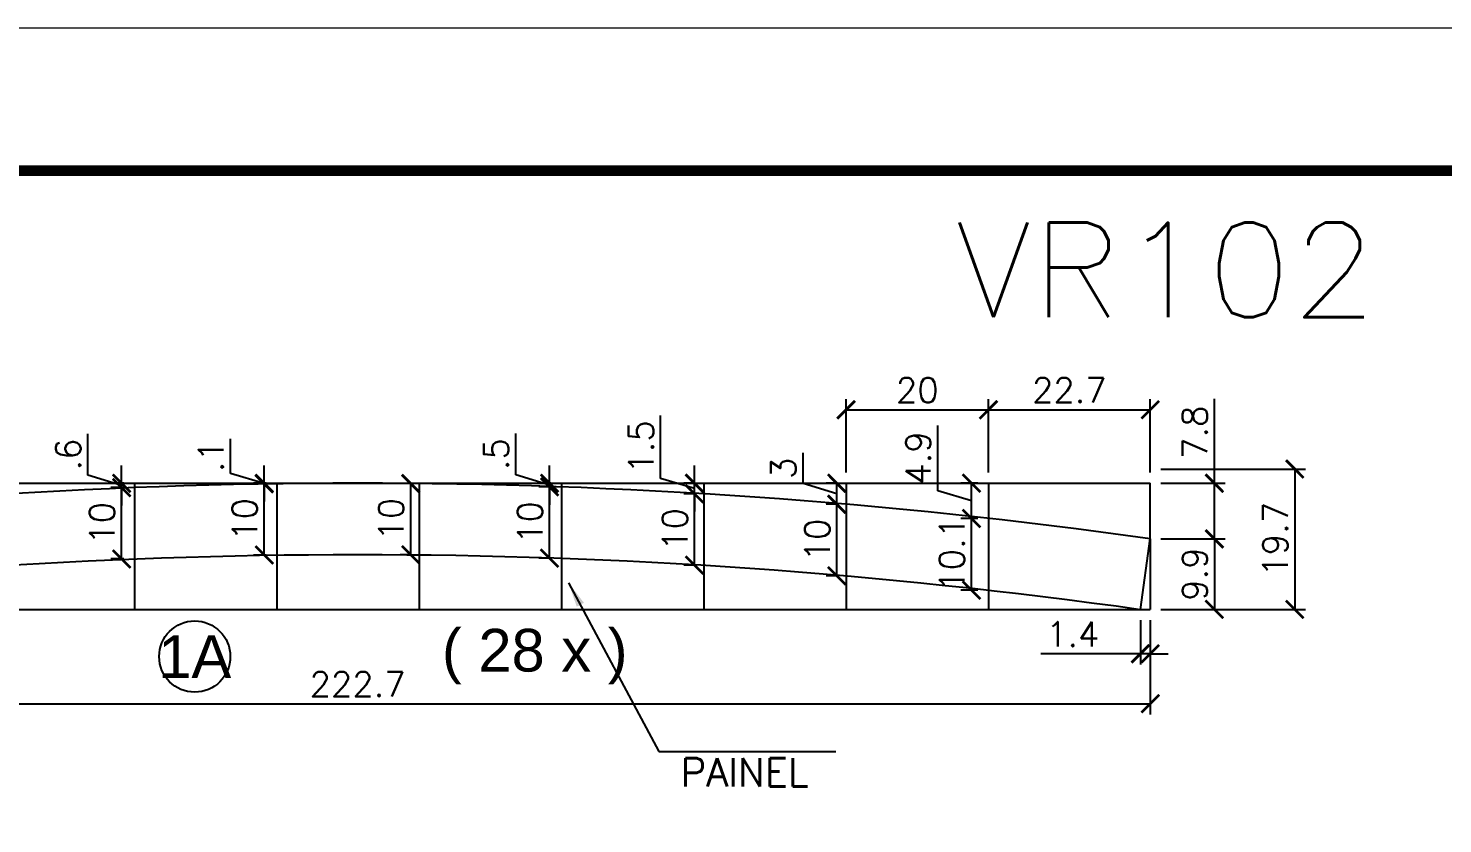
# Model space of a CAD drawing. Extents: x 2582 to 11841, y -26396 to 2611.
# Drawn here: x 4468.2 to 4865.6, y -1449.3 to -1225.9 of the extents above; entities that cross this region are included whole.
import ezdxf
from ezdxf.enums import TextEntityAlignment as Align

# ---------------------------------------------------------------- set-up
doc = ezdxf.new("R2010")
doc.units = 0
doc.linetypes.add('DASHED', pattern=[0.75, 0.5, -0.25])
for name, color, linetype in [('COTA', 241, 'Continuous'), ('Painéis', 200, 'Continuous'), ('Romaneio', 10, 'Continuous')]:
    doc.layers.add(name, color=color, linetype=linetype)
for name, color, linetype, lineweight in [('Folhas', 255, 'Continuous', 9), ('SARRAFO DE PRESSAO', 251, 'DASHED', 9), ('Texto Seção', 7, 'Continuous', 15)]:
    doc.layers.add(name, color=color, linetype=linetype, lineweight=lineweight)
doc.styles.add('ARIAL', font='arial.ttf')
doc.styles.add('COTA TECNICA', font='techl___.ttf', dxfattribs={"height": 10})
doc.styles.add('REGUA-120', font='ROMANS.shx', dxfattribs={"height": 15})
doc.styles.add('Romans', font='romans.shx')
doc.dimstyles.new('Cota Seção (2x)', dxfattribs={"dimtxt": 7, "dimasz": 5, "dimexe": 3, "dimexo": 3, "dimgap": 2, "dimtad": 3, "dimdec": 1, "dimlfac": 0.5, "dimzin": 12, "dimdsep": 46, "dimtxsty": 'Romans', "dimblk": 'ARCHTICK', "dimcen": 0, "dimclrd": 4, "dimclre": 4, "dimclrt": 1, "dimadec": 1, "dimazin": 3, "dimtfac": 1, "dimtdec": 1, "dimtmove": 0, "dimatfit": 3, "dimldrblk": 'OBLIQUE', "dimfxl": 1, "dimtolj": 1, "dimtzin": 12, "dimarcsym": 0})
doc.dimstyles.new('PAINEL', dxfattribs={"dimtxt": 10, "dimasz": 3, "dimexe": 3, "dimexo": 3, "dimgap": 3, "dimtad": 1, "dimdec": 1, "dimzin": 12, "dimdsep": 46, "dimtxsty": 'COTA TECNICA', "dimblk1": 'OBLIQUE', "dimblk2": 'OBLIQUE', "dimsah": 1, "dimcen": 0.9, "dimclrd": 4, "dimclre": 4, "dimclrt": 240, "dimadec": 1, "dimazin": 3, "dimtfac": 1, "dimtdec": 1, "dimtmove": 0, "dimatfit": 3, "dimfxl": 1, "dimtolj": 1, "dimtzin": 12, "dimarcsym": 0})

# ---------------------------------------------------------------- blocks, each defined once
blk = doc.blocks.new('9999999999')
at = {"layer": 'Folhas'}
blk.add_lwpolyline([(98138.98, 34190.21), (99623.98, 34190.21), (99623.98, 35240.21), (98138.98, 35240.21)], close=True, dxfattribs=at)
at = {"layer": 'Folhas', "color": 30, "const_width": 3}
blk.add_lwpolyline([(98213.98, 34230.21), (99583.98, 34230.21), (99583.98, 35200.21), (98213.98, 35200.21)], close=True, dxfattribs=at)
blk = doc.blocks.new('_ArchTick')
at = {"color": 0, "linetype": 'ByBlock', "const_width": 0.15}
blk.add_lwpolyline([(-0.5, -0.5), (0.5, 0.5)], dxfattribs=at)
blk = doc.blocks.new('*D390')
at = {"layer": 'COTA', "color": 4, "linetype": 'ByBlock', "lineweight": -2, "transparency": 16777216}
for p, q in [((4801.47, -1353.69), (4801.47, -1330.02)), ((4786.46, -1353.69), (4804.47, -1353.69)), ((4801.47, -1369.31), (4801.47, -1353.69))]:
    blk.add_line(p, q, dxfattribs=at)
at = {"layer": 'COTA', "color": 4, "lineweight": -2, "transparency": 16777216}
blk.add_line((4786.46, -1369.31), (4804.47, -1369.31), dxfattribs=at)
at = {"layer": 'Defpoints', "color": 0, "linetype": 'ByBlock', "transparency": 16777216}
for p in [(4783.46, -1353.69), (4801.47, -1353.69), (4783.46, -1369.31)]:
    blk.add_point(p, dxfattribs=at)
at = {"layer": 'COTA', "color": 4, "linetype": 'ByBlock', "lineweight": -2, "transparency": 16777216, "xscale": 5, "yscale": 5, "zscale": 5}
for p, rotation in [((4801.47, -1353.69), 90), ((4801.47, -1369.31), 270)]:
    blk.add_blockref('_ArchTick', p, dxfattribs=dict(at, rotation=rotation))
at = {"layer": 'COTA', "color": 1, "linetype": 'ByBlock', "transparency": 16777216, "insert": (4795.97, -1339.36), "char_height": 7, "attachment_point": 5, "rotation": 90, "style": 'Romans'}
blk.add_mtext('\\A1;7.8', dxfattribs=at)
blk = doc.blocks.new('_Oblique')
at = {"color": 0, "linetype": 'ByBlock', "lineweight": -2}
blk.add_line((-0.5, -0.5), (0.5, 0.5), dxfattribs=at)
blk = doc.blocks.new('*D391')
at = {"layer": 'COTA', "color": 4, "lineweight": -2, "transparency": 16777216}
blk.add_line((4786.46, -1369.31), (4804.47, -1369.31), dxfattribs=at)
at = {"layer": 'COTA', "color": 4, "linetype": 'ByBlock', "lineweight": -2, "transparency": 16777216}
for p, q in [((4801.47, -1369.31), (4801.47, -1389.11)), ((4786.46, -1389.11), (4804.47, -1389.11))]:
    blk.add_line(p, q, dxfattribs=at)
at = {"layer": 'Defpoints', "color": 0, "linetype": 'ByBlock', "transparency": 16777216}
for p in [(4783.46, -1369.31), (4783.46, -1389.11), (4801.47, -1389.11)]:
    blk.add_point(p, dxfattribs=at)
at = {"layer": 'COTA', "color": 4, "linetype": 'ByBlock', "lineweight": -2, "transparency": 16777216, "xscale": 5, "yscale": 5, "zscale": 5}
for p, rotation in [((4801.47, -1369.31), 90), ((4801.47, -1389.11), 270)]:
    blk.add_blockref('_ArchTick', p, dxfattribs=dict(at, rotation=rotation))
at = {"layer": 'COTA', "color": 1, "linetype": 'ByBlock', "transparency": 16777216, "insert": (4795.97, -1379.21), "char_height": 7, "attachment_point": 5, "rotation": 90, "style": 'Romans'}
blk.add_mtext('\\A1;9.9', dxfattribs=at)
blk = doc.blocks.new('*D70')
at = {"layer": 'COTA', "color": 4, "lineweight": -2, "transparency": 16777216}
blk.add_line((4786.46, -1349.69), (4827.07, -1349.69), dxfattribs=at)
at = {"layer": 'COTA', "color": 4, "linetype": 'ByBlock', "lineweight": -2, "transparency": 16777216}
for p, q in [((4824.07, -1349.69), (4824.07, -1389.11)), ((4786.46, -1389.11), (4827.07, -1389.11))]:
    blk.add_line(p, q, dxfattribs=at)
at = {"layer": 'Defpoints', "color": 0, "linetype": 'ByBlock', "transparency": 16777216}
for p in [(4783.46, -1349.69), (4783.46, -1389.11), (4824.07, -1389.11)]:
    blk.add_point(p, dxfattribs=at)
at = {"layer": 'COTA', "color": 4, "linetype": 'ByBlock', "lineweight": -2, "transparency": 16777216, "xscale": 5, "yscale": 5, "zscale": 5}
for p, rotation in [((4824.07, -1349.69), 90), ((4824.07, -1389.11), 270)]:
    blk.add_blockref('_ArchTick', p, dxfattribs=dict(at, rotation=rotation))
at = {"layer": 'COTA', "color": 1, "linetype": 'ByBlock', "transparency": 16777216, "insert": (4818.57, -1369.4), "char_height": 7, "attachment_point": 5, "rotation": 90, "style": 'Romans'}
blk.add_mtext('\\A1;19.7', dxfattribs=at)
blk = doc.blocks.new('*D924')
at = {"layer": 'COTA', "color": 4, "linetype": 'ByBlock', "lineweight": -2, "transparency": 16777216}
for p, q in [((4494.98, -1354.92), (4491.4, -1354.92)), ((4494.4, -1374.94), (4494.4, -1354.92))]:
    blk.add_line(p, q, dxfattribs=at)
at = {"layer": 'COTA', "color": 4, "lineweight": -2, "transparency": 16777216}
blk.add_line((4494.98, -1374.94), (4491.4, -1374.94), dxfattribs=at)
at = {"layer": 'Defpoints', "color": 0, "linetype": 'ByBlock', "transparency": 16777216}
for p in [(4494.4, -1354.92), (4497.98, -1354.92), (4497.98, -1374.94)]:
    blk.add_point(p, dxfattribs=at)
at = {"layer": 'COTA', "color": 4, "linetype": 'ByBlock', "lineweight": -2, "transparency": 16777216, "xscale": 5, "yscale": 5, "zscale": 5}
for p, rotation in [((4494.4, -1354.92), 90), ((4494.4, -1374.94), 270)]:
    blk.add_blockref('_ArchTick', p, dxfattribs=dict(at, rotation=rotation))
at = {"layer": 'COTA', "color": 1, "linetype": 'ByBlock', "transparency": 16777216, "insert": (4488.9, -1364.93), "char_height": 7, "attachment_point": 5, "rotation": 90, "style": 'Romans'}
blk.add_mtext('\\A1;10', dxfattribs=at)
blk = doc.blocks.new('*D925')
at = {"layer": 'COTA', "color": 4, "linetype": 'ByBlock', "lineweight": -2, "transparency": 16777216}
for p, q in [((4484.9, -1351.46), (4484.9, -1339.79)), ((4494.4, -1353.69), (4494.4, -1348.69)), ((4494.4, -1354.31), (4484.9, -1351.46)), ((4494.98, -1353.69), (4491.4, -1353.69)), ((4494.4, -1354.92), (4494.4, -1353.69)), ((4494.4, -1354.92), (4494.4, -1353.69)), ((4494.4, -1354.92), (4494.4, -1359.92))]:
    blk.add_line(p, q, dxfattribs=at)
at = {"layer": 'COTA', "color": 4, "lineweight": -2, "transparency": 16777216}
blk.add_line((4494.98, -1354.92), (4491.4, -1354.92), dxfattribs=at)
at = {"layer": 'Defpoints', "color": 0, "linetype": 'ByBlock', "transparency": 16777216}
for p in [(4494.4, -1353.69), (4497.98, -1353.69), (4497.98, -1354.92)]:
    blk.add_point(p, dxfattribs=at)
at = {"layer": 'COTA', "color": 4, "linetype": 'ByBlock', "lineweight": -2, "transparency": 16777216, "xscale": 5, "yscale": 5, "zscale": 5}
for p, rotation in [((4494.4, -1353.69), 270), ((4494.4, -1354.92), 90)]:
    blk.add_blockref('_ArchTick', p, dxfattribs=dict(at, rotation=rotation))
at = {"layer": 'COTA', "color": 1, "linetype": 'ByBlock', "transparency": 16777216, "insert": (4479.4, -1345.62), "char_height": 7, "attachment_point": 5, "rotation": 90, "style": 'Romans'}
blk.add_mtext('\\A1;.6', dxfattribs=at)
blk = doc.blocks.new('*D926')
at = {"layer": 'COTA', "color": 4, "linetype": 'ByBlock', "lineweight": -2, "transparency": 16777216}
for p, q in [((4534.98, -1353.85), (4531.48, -1353.85)), ((4534.48, -1373.85), (4534.48, -1353.85))]:
    blk.add_line(p, q, dxfattribs=at)
at = {"layer": 'COTA', "color": 4, "lineweight": -2, "transparency": 16777216}
blk.add_line((4534.98, -1373.85), (4531.48, -1373.85), dxfattribs=at)
at = {"layer": 'Defpoints', "color": 0, "linetype": 'ByBlock', "transparency": 16777216}
for p in [(4534.48, -1353.85), (4537.98, -1353.85), (4537.98, -1373.85)]:
    blk.add_point(p, dxfattribs=at)
at = {"layer": 'COTA', "color": 4, "linetype": 'ByBlock', "lineweight": -2, "transparency": 16777216, "xscale": 5, "yscale": 5, "zscale": 5}
for p, rotation in [((4534.48, -1353.85), 90), ((4534.48, -1373.85), 270)]:
    blk.add_blockref('_ArchTick', p, dxfattribs=dict(at, rotation=rotation))
at = {"layer": 'COTA', "color": 1, "linetype": 'ByBlock', "transparency": 16777216, "insert": (4528.98, -1363.85), "char_height": 7, "attachment_point": 5, "rotation": 90, "style": 'Romans'}
blk.add_mtext('\\A1;10', dxfattribs=at)
blk = doc.blocks.new('*D927')
at = {"layer": 'COTA', "color": 4, "linetype": 'ByBlock', "lineweight": -2, "transparency": 16777216}
for p, q in [((4524.98, -1350.92), (4524.98, -1341.25)), ((4534.48, -1353.77), (4524.98, -1350.92)), ((4534.48, -1353.69), (4534.48, -1348.69)), ((4534.98, -1353.69), (4531.48, -1353.69)), ((4534.48, -1353.85), (4534.48, -1353.69)), ((4534.48, -1353.85), (4534.48, -1353.69)), ((4534.48, -1353.85), (4534.48, -1358.85))]:
    blk.add_line(p, q, dxfattribs=at)
at = {"layer": 'COTA', "color": 4, "lineweight": -2, "transparency": 16777216}
blk.add_line((4534.98, -1353.85), (4531.48, -1353.85), dxfattribs=at)
at = {"layer": 'Defpoints', "color": 0, "linetype": 'ByBlock', "transparency": 16777216}
for p in [(4534.48, -1353.69), (4537.98, -1353.69), (4537.98, -1353.85)]:
    blk.add_point(p, dxfattribs=at)
at = {"layer": 'COTA', "color": 4, "linetype": 'ByBlock', "lineweight": -2, "transparency": 16777216, "xscale": 5, "yscale": 5, "zscale": 5}
for p, rotation in [((4534.48, -1353.69), 270), ((4534.48, -1353.85), 90)]:
    blk.add_blockref('_ArchTick', p, dxfattribs=dict(at, rotation=rotation))
at = {"layer": 'COTA', "color": 1, "linetype": 'ByBlock', "transparency": 16777216, "insert": (4519.48, -1346.09), "char_height": 7, "attachment_point": 5, "rotation": 90, "style": 'Romans'}
blk.add_mtext('\\A1;.1', dxfattribs=at)
blk = doc.blocks.new('*D928')
at = {"layer": 'COTA', "color": 4, "linetype": 'ByBlock', "lineweight": -2, "transparency": 16777216}
for p, q in [((4574.98, -1353.78), (4572.63, -1353.78)), ((4575.63, -1373.78), (4575.63, -1353.78))]:
    blk.add_line(p, q, dxfattribs=at)
at = {"layer": 'COTA', "color": 4, "lineweight": -2, "transparency": 16777216}
blk.add_line((4574.98, -1373.78), (4572.63, -1373.78), dxfattribs=at)
at = {"layer": 'Defpoints', "color": 0, "linetype": 'ByBlock', "transparency": 16777216}
for p in [(4575.63, -1353.78), (4577.98, -1353.78), (4577.98, -1373.78)]:
    blk.add_point(p, dxfattribs=at)
at = {"layer": 'COTA', "color": 4, "linetype": 'ByBlock', "lineweight": -2, "transparency": 16777216, "xscale": 5, "yscale": 5, "zscale": 5}
for p, rotation in [((4575.63, -1353.78), 90), ((4575.63, -1373.78), 270)]:
    blk.add_blockref('_ArchTick', p, dxfattribs=dict(at, rotation=rotation))
at = {"layer": 'COTA', "color": 1, "linetype": 'ByBlock', "transparency": 16777216, "insert": (4570.13, -1363.78), "char_height": 7, "attachment_point": 5, "rotation": 90, "style": 'Romans'}
blk.add_mtext('\\A1;10', dxfattribs=at)
blk = doc.blocks.new('*D930')
at = {"layer": 'COTA', "color": 4, "linetype": 'ByBlock', "lineweight": -2, "transparency": 16777216}
for p, q in [((4614.98, -1354.72), (4611.65, -1354.72)), ((4614.65, -1374.73), (4614.65, -1354.72))]:
    blk.add_line(p, q, dxfattribs=at)
at = {"layer": 'COTA', "color": 4, "lineweight": -2, "transparency": 16777216}
blk.add_line((4614.98, -1374.73), (4611.65, -1374.73), dxfattribs=at)
at = {"layer": 'Defpoints', "color": 0, "linetype": 'ByBlock', "transparency": 16777216}
for p in [(4614.65, -1354.72), (4617.98, -1354.72), (4617.98, -1374.73)]:
    blk.add_point(p, dxfattribs=at)
at = {"layer": 'COTA', "color": 4, "linetype": 'ByBlock', "lineweight": -2, "transparency": 16777216, "xscale": 5, "yscale": 5, "zscale": 5}
for p, rotation in [((4614.65, -1354.72), 90), ((4614.65, -1374.73), 270)]:
    blk.add_blockref('_ArchTick', p, dxfattribs=dict(at, rotation=rotation))
at = {"layer": 'COTA', "color": 1, "linetype": 'ByBlock', "transparency": 16777216, "insert": (4609.15, -1364.72), "char_height": 7, "attachment_point": 5, "rotation": 90, "style": 'Romans'}
blk.add_mtext('\\A1;10', dxfattribs=at)
blk = doc.blocks.new('*D931')
at = {"layer": 'COTA', "color": 4, "linetype": 'ByBlock', "lineweight": -2, "transparency": 16777216}
for p, q in [((4605.15, -1351.35), (4605.15, -1339.69)), ((4614.65, -1354.2), (4605.15, -1351.35)), ((4614.65, -1353.69), (4614.65, -1348.69)), ((4614.98, -1353.69), (4611.65, -1353.69)), ((4614.65, -1354.72), (4614.65, -1353.69)), ((4614.65, -1354.72), (4614.65, -1353.69)), ((4614.65, -1354.72), (4614.65, -1359.72))]:
    blk.add_line(p, q, dxfattribs=at)
at = {"layer": 'COTA', "color": 4, "lineweight": -2, "transparency": 16777216}
blk.add_line((4614.98, -1354.72), (4611.65, -1354.72), dxfattribs=at)
at = {"layer": 'Defpoints', "color": 0, "linetype": 'ByBlock', "transparency": 16777216}
for p in [(4614.65, -1353.69), (4617.98, -1353.69), (4617.98, -1354.72)]:
    blk.add_point(p, dxfattribs=at)
at = {"layer": 'COTA', "color": 4, "linetype": 'ByBlock', "lineweight": -2, "transparency": 16777216, "xscale": 5, "yscale": 5, "zscale": 5}
for p, rotation in [((4614.65, -1353.69), 270), ((4614.65, -1354.72), 90)]:
    blk.add_blockref('_ArchTick', p, dxfattribs=dict(at, rotation=rotation))
at = {"layer": 'COTA', "color": 1, "linetype": 'ByBlock', "transparency": 16777216, "insert": (4599.65, -1345.52), "char_height": 7, "attachment_point": 5, "rotation": 90, "style": 'Romans'}
blk.add_mtext('\\A1;.5', dxfattribs=at)
blk = doc.blocks.new('*D932')
at = {"layer": 'COTA', "color": 4, "linetype": 'ByBlock', "lineweight": -2, "transparency": 16777216}
for p, q in [((4654.98, -1356.65), (4652.37, -1356.65)), ((4655.37, -1376.69), (4655.37, -1356.65))]:
    blk.add_line(p, q, dxfattribs=at)
at = {"layer": 'COTA', "color": 4, "lineweight": -2, "transparency": 16777216}
blk.add_line((4654.98, -1376.69), (4652.37, -1376.69), dxfattribs=at)
at = {"layer": 'Defpoints', "color": 0, "linetype": 'ByBlock', "transparency": 16777216}
for p in [(4655.37, -1356.65), (4657.98, -1356.65), (4657.98, -1376.69)]:
    blk.add_point(p, dxfattribs=at)
at = {"layer": 'COTA', "color": 4, "linetype": 'ByBlock', "lineweight": -2, "transparency": 16777216, "xscale": 5, "yscale": 5, "zscale": 5}
for p, rotation in [((4655.37, -1356.65), 90), ((4655.37, -1376.69), 270)]:
    blk.add_blockref('_ArchTick', p, dxfattribs=dict(at, rotation=rotation))
at = {"layer": 'COTA', "color": 1, "linetype": 'ByBlock', "transparency": 16777216, "insert": (4649.87, -1366.67), "char_height": 7, "attachment_point": 5, "rotation": 90, "style": 'Romans'}
blk.add_mtext('\\A1;10', dxfattribs=at)
blk = doc.blocks.new('*D933')
at = {"layer": 'COTA', "color": 4, "linetype": 'ByBlock', "lineweight": -2, "transparency": 16777216}
for p, q in [((4645.87, -1352.32), (4645.87, -1334.65)), ((4655.37, -1353.69), (4655.37, -1348.69)), ((4655.37, -1355.17), (4645.87, -1352.32)), ((4654.98, -1353.69), (4652.37, -1353.69)), ((4655.37, -1356.65), (4655.37, -1353.69)), ((4655.37, -1356.65), (4655.37, -1353.69)), ((4655.37, -1356.65), (4655.37, -1361.65))]:
    blk.add_line(p, q, dxfattribs=at)
at = {"layer": 'COTA', "color": 4, "lineweight": -2, "transparency": 16777216}
blk.add_line((4654.98, -1356.65), (4652.37, -1356.65), dxfattribs=at)
at = {"layer": 'Defpoints', "color": 0, "linetype": 'ByBlock', "transparency": 16777216}
for p in [(4655.37, -1353.69), (4657.98, -1353.69), (4657.98, -1356.65)]:
    blk.add_point(p, dxfattribs=at)
at = {"layer": 'COTA', "color": 4, "linetype": 'ByBlock', "lineweight": -2, "transparency": 16777216, "xscale": 5, "yscale": 5, "zscale": 5}
for p, rotation in [((4655.37, -1353.69), 270), ((4655.37, -1356.65), 90)]:
    blk.add_blockref('_ArchTick', p, dxfattribs=dict(at, rotation=rotation))
at = {"layer": 'COTA', "color": 1, "linetype": 'ByBlock', "transparency": 16777216, "insert": (4640.37, -1343.49), "char_height": 7, "attachment_point": 5, "rotation": 90, "style": 'Romans'}
blk.add_mtext('\\A1;1.5', dxfattribs=at)
blk = doc.blocks.new('*D934')
at = {"layer": 'COTA', "color": 4, "linetype": 'ByBlock', "lineweight": -2, "transparency": 16777216}
for p, q in [((4694.98, -1359.6), (4692.37, -1359.6)), ((4695.37, -1379.68), (4695.37, -1359.6))]:
    blk.add_line(p, q, dxfattribs=at)
at = {"layer": 'COTA', "color": 4, "lineweight": -2, "transparency": 16777216}
blk.add_line((4694.98, -1379.68), (4692.37, -1379.68), dxfattribs=at)
at = {"layer": 'Defpoints', "color": 0, "linetype": 'ByBlock', "transparency": 16777216}
for p in [(4695.37, -1359.6), (4697.98, -1359.6), (4697.98, -1379.68)]:
    blk.add_point(p, dxfattribs=at)
at = {"layer": 'COTA', "color": 4, "linetype": 'ByBlock', "lineweight": -2, "transparency": 16777216, "xscale": 5, "yscale": 5, "zscale": 5}
for p, rotation in [((4695.37, -1359.6), 90), ((4695.37, -1379.68), 270)]:
    blk.add_blockref('_ArchTick', p, dxfattribs=dict(at, rotation=rotation))
at = {"layer": 'COTA', "color": 1, "linetype": 'ByBlock', "transparency": 16777216, "insert": (4689.87, -1369.64), "char_height": 7, "attachment_point": 5, "rotation": 90, "style": 'Romans'}
blk.add_mtext('\\A1;10', dxfattribs=at)
blk = doc.blocks.new('*D935')
at = {"layer": 'COTA', "color": 4, "linetype": 'ByBlock', "lineweight": -2, "transparency": 16777216}
for p, q in [((4685.87, -1353.8), (4685.87, -1345.13)), ((4695.37, -1356.65), (4685.87, -1353.8)), ((4694.98, -1353.69), (4692.37, -1353.69)), ((4695.37, -1359.6), (4695.37, -1353.69))]:
    blk.add_line(p, q, dxfattribs=at)
at = {"layer": 'COTA', "color": 4, "lineweight": -2, "transparency": 16777216}
blk.add_line((4694.98, -1359.6), (4692.37, -1359.6), dxfattribs=at)
at = {"layer": 'Defpoints', "color": 0, "linetype": 'ByBlock', "transparency": 16777216}
for p in [(4695.37, -1353.69), (4697.98, -1353.69), (4697.98, -1359.6)]:
    blk.add_point(p, dxfattribs=at)
at = {"layer": 'COTA', "color": 4, "linetype": 'ByBlock', "lineweight": -2, "transparency": 16777216, "xscale": 5, "yscale": 5, "zscale": 5}
for p, rotation in [((4695.37, -1353.69), 90), ((4695.37, -1359.6), 270)]:
    blk.add_blockref('_ArchTick', p, dxfattribs=dict(at, rotation=rotation))
at = {"layer": 'COTA', "color": 1, "linetype": 'ByBlock', "transparency": 16777216, "insert": (4680.37, -1349.46), "char_height": 7, "attachment_point": 5, "rotation": 90, "style": 'Romans'}
blk.add_mtext('\\A1;3', dxfattribs=at)
blk = doc.blocks.new('*D936')
at = {"layer": 'COTA', "color": 4, "linetype": 'ByBlock', "lineweight": -2, "transparency": 16777216}
for p, q in [((4734.98, -1363.56), (4730.22, -1363.56)), ((4733.22, -1383.69), (4733.22, -1363.56))]:
    blk.add_line(p, q, dxfattribs=at)
at = {"layer": 'COTA', "color": 4, "lineweight": -2, "transparency": 16777216}
blk.add_line((4734.98, -1383.69), (4730.22, -1383.69), dxfattribs=at)
at = {"layer": 'Defpoints', "color": 0, "linetype": 'ByBlock', "transparency": 16777216}
for p in [(4733.22, -1363.56), (4737.98, -1363.56), (4737.98, -1383.69)]:
    blk.add_point(p, dxfattribs=at)
at = {"layer": 'COTA', "color": 4, "linetype": 'ByBlock', "lineweight": -2, "transparency": 16777216, "xscale": 5, "yscale": 5, "zscale": 5}
for p, rotation in [((4733.22, -1363.56), 90), ((4733.22, -1383.69), 270)]:
    blk.add_blockref('_ArchTick', p, dxfattribs=dict(at, rotation=rotation))
at = {"layer": 'COTA', "color": 1, "linetype": 'ByBlock', "transparency": 16777216, "insert": (4727.72, -1373.63), "char_height": 7, "attachment_point": 5, "rotation": 90, "style": 'Romans'}
blk.add_mtext('\\A1;10.1', dxfattribs=at)
blk = doc.blocks.new('*D937')
at = {"layer": 'COTA', "color": 4, "linetype": 'ByBlock', "lineweight": -2, "transparency": 16777216}
for p, q in [((4723.72, -1355.78), (4723.72, -1337.44)), ((4734.98, -1353.69), (4730.22, -1353.69)), ((4733.22, -1363.56), (4733.22, -1353.69)), ((4733.22, -1358.63), (4723.72, -1355.78))]:
    blk.add_line(p, q, dxfattribs=at)
at = {"layer": 'COTA', "color": 4, "lineweight": -2, "transparency": 16777216}
blk.add_line((4734.98, -1363.56), (4730.22, -1363.56), dxfattribs=at)
at = {"layer": 'Defpoints', "color": 0, "linetype": 'ByBlock', "transparency": 16777216}
for p in [(4733.22, -1353.69), (4737.98, -1353.69), (4737.98, -1363.56)]:
    blk.add_point(p, dxfattribs=at)
at = {"layer": 'COTA', "color": 4, "linetype": 'ByBlock', "lineweight": -2, "transparency": 16777216, "xscale": 5, "yscale": 5, "zscale": 5}
for p, rotation in [((4733.22, -1353.69), 90), ((4733.22, -1363.56), 270)]:
    blk.add_blockref('_ArchTick', p, dxfattribs=dict(at, rotation=rotation))
at = {"layer": 'COTA', "color": 1, "linetype": 'ByBlock', "transparency": 16777216, "insert": (4718.22, -1346.61), "char_height": 7, "attachment_point": 5, "rotation": 90, "style": 'Romans'}
blk.add_mtext('\\A1;4.9', dxfattribs=at)
blk = doc.blocks.new('*D940')
at = {"layer": 'COTA', "color": 4, "lineweight": -2, "transparency": 16777216}
blk.add_line((4697.98, -1350.69), (4697.98, -1330.05), dxfattribs=at)
at = {"layer": 'COTA', "color": 4, "linetype": 'ByBlock', "lineweight": -2, "transparency": 16777216}
for p, q in [((4737.98, -1350.69), (4737.98, -1330.05)), ((4697.98, -1333.05), (4737.98, -1333.05))]:
    blk.add_line(p, q, dxfattribs=at)
at = {"layer": 'Defpoints', "color": 0, "linetype": 'ByBlock', "transparency": 16777216}
for p in [(4737.98, -1333.05), (4697.98, -1353.69), (4737.98, -1353.69)]:
    blk.add_point(p, dxfattribs=at)
at = {"layer": 'COTA', "color": 4, "linetype": 'ByBlock', "lineweight": -2, "transparency": 16777216, "xscale": 5, "yscale": 5, "zscale": 5, "rotation": 180}
blk.add_blockref('_ArchTick', (4697.98, -1333.05), dxfattribs=at)
at = {"layer": 'COTA', "color": 4, "linetype": 'ByBlock', "lineweight": -2, "transparency": 16777216, "xscale": 5, "yscale": 5, "zscale": 5}
blk.add_blockref('_ArchTick', (4737.98, -1333.05), dxfattribs=at)
at = {"layer": 'COTA', "color": 1, "linetype": 'ByBlock', "transparency": 16777216, "insert": (4717.98, -1327.55), "char_height": 7, "attachment_point": 5, "style": 'Romans'}
blk.add_mtext('\\A1;20', dxfattribs=at)
blk = doc.blocks.new('*D941')
at = {"layer": 'COTA', "color": 4, "lineweight": -2, "transparency": 16777216}
blk.add_line((4737.98, -1350.69), (4737.98, -1330.05), dxfattribs=at)
at = {"layer": 'COTA', "color": 4, "linetype": 'ByBlock', "lineweight": -2, "transparency": 16777216}
for p, q in [((4783.46, -1350.69), (4783.46, -1330.05)), ((4737.98, -1333.05), (4783.46, -1333.05))]:
    blk.add_line(p, q, dxfattribs=at)
at = {"layer": 'Defpoints', "color": 0, "linetype": 'ByBlock', "transparency": 16777216}
for p in [(4783.46, -1333.05), (4737.98, -1353.69), (4783.46, -1353.69)]:
    blk.add_point(p, dxfattribs=at)
at = {"layer": 'COTA', "color": 4, "linetype": 'ByBlock', "lineweight": -2, "transparency": 16777216, "xscale": 5, "yscale": 5, "zscale": 5, "rotation": 180}
blk.add_blockref('_ArchTick', (4737.98, -1333.05), dxfattribs=at)
at = {"layer": 'COTA', "color": 4, "linetype": 'ByBlock', "lineweight": -2, "transparency": 16777216, "xscale": 5, "yscale": 5, "zscale": 5}
blk.add_blockref('_ArchTick', (4783.46, -1333.05), dxfattribs=at)
at = {"layer": 'COTA', "color": 1, "linetype": 'ByBlock', "transparency": 16777216, "insert": (4760.72, -1327.55), "char_height": 7, "attachment_point": 5, "style": 'Romans'}
blk.add_mtext('\\A1;22.7', dxfattribs=at)
blk = doc.blocks.new('*D942')
at = {"layer": 'COTA', "color": 4, "lineweight": -2, "transparency": 16777216}
blk.add_line((4337.98, -1392.11), (4337.98, -1418.62), dxfattribs=at)
at = {"layer": 'COTA', "color": 4, "linetype": 'ByBlock', "lineweight": -2, "transparency": 16777216}
for p, q in [((4783.46, -1392.11), (4783.46, -1418.62)), ((4337.98, -1415.62), (4783.46, -1415.62))]:
    blk.add_line(p, q, dxfattribs=at)
at = {"layer": 'Defpoints', "color": 0, "linetype": 'ByBlock', "transparency": 16777216}
for p in [(4337.98, -1389.11), (4783.46, -1389.11), (4783.46, -1415.62)]:
    blk.add_point(p, dxfattribs=at)
at = {"layer": 'COTA', "color": 4, "linetype": 'ByBlock', "lineweight": -2, "transparency": 16777216, "xscale": 5, "yscale": 5, "zscale": 5, "rotation": 180}
blk.add_blockref('_ArchTick', (4337.98, -1415.62), dxfattribs=at)
at = {"layer": 'COTA', "color": 4, "linetype": 'ByBlock', "lineweight": -2, "transparency": 16777216, "xscale": 5, "yscale": 5, "zscale": 5}
blk.add_blockref('_ArchTick', (4783.46, -1415.62), dxfattribs=at)
at = {"layer": 'COTA', "color": 1, "linetype": 'ByBlock', "transparency": 16777216, "insert": (4560.72, -1410.12), "char_height": 7, "attachment_point": 5, "style": 'Romans'}
blk.add_mtext('\\A1;222.7', dxfattribs=at)
blk = doc.blocks.new('*D943')
at = {"layer": 'COTA', "color": 4, "linetype": 'ByBlock', "lineweight": -2, "transparency": 16777216}
for p, q in [((4780.67, -1392.11), (4780.67, -1404.58)), ((4780.67, -1401.58), (4752.67, -1401.58)), ((4783.46, -1401.58), (4780.67, -1401.58)), ((4783.46, -1401.58), (4788.46, -1401.58))]:
    blk.add_line(p, q, dxfattribs=at)
at = {"layer": 'COTA', "color": 4, "lineweight": -2, "transparency": 16777216}
blk.add_line((4783.46, -1392.11), (4783.46, -1404.58), dxfattribs=at)
at = {"layer": 'Defpoints', "color": 0, "linetype": 'ByBlock', "transparency": 16777216}
for p in [(4780.67, -1389.11), (4783.46, -1389.11), (4780.67, -1401.58)]:
    blk.add_point(p, dxfattribs=at)
at = {"layer": 'COTA', "color": 4, "linetype": 'ByBlock', "lineweight": -2, "transparency": 16777216, "xscale": 5, "yscale": 5, "zscale": 5}
blk.add_blockref('_ArchTick', (4780.67, -1401.58), dxfattribs=at)
at = {"layer": 'COTA', "color": 4, "linetype": 'ByBlock', "lineweight": -2, "transparency": 16777216, "xscale": 5, "yscale": 5, "zscale": 5, "rotation": 180}
blk.add_blockref('_ArchTick', (4783.46, -1401.58), dxfattribs=at)
at = {"layer": 'COTA', "color": 1, "linetype": 'ByBlock', "transparency": 16777216, "insert": (4761.67, -1396.08), "char_height": 7, "attachment_point": 5, "style": 'Romans'}
blk.add_mtext('\\A1;1.4', dxfattribs=at)

msp = doc.modelspace()

# ---------------------------------------------------------------- linework, layer by layer
at = {"layer": 'COTA', "linetype": 'ByBlock'}
for p, q in [((4337.98, -1353.69), (4783.46, -1353.69)), ((4497.98, -1353.69), (4497.98, -1389.11)), ((4537.98, -1353.69), (4537.98, -1389.11)), ((4577.98, -1353.69), (4577.98, -1389.11)), ((4617.98, -1353.69), (4617.98, -1389.11)), ((4657.98, -1353.69), (4657.98, -1389.11)), ((4697.98, -1353.69), (4697.98, -1389.11)), ((4737.98, -1353.69), (4737.98, -1389.11)), ((4783.46, -1369.31), (4783.46, -1353.69)), ((4783.46, -1369.31), (4783.46, -1389.11)), ((4337.98, -1389.11), (4783.46, -1389.11))]:
    msp.add_line(p, q, dxfattribs=at)
at = {"layer": 'Painéis'}
msp.add_lwpolyline([(4780.67, -1389.11), (4783.46, -1369.31, 0.070122), (4337.98, -1369.31), (4340.77, -1389.11, -0.070123)], format="xyb", close=True, dxfattribs=at)
at = {"layer": 'Romaneio', "color": 1, "linetype": 'ByBlock'}
msp.add_circle((4514.94, -1402.36), 10, dxfattribs=at)

# ---------------------------------------------------------------- block references
at = {"layer": 'SARRAFO DE PRESSAO', "color": 6, "linetype": 'ByBlock'}
msp.add_blockref('9999999999', (-93958.84, -36466.11), dxfattribs=at)

# ---------------------------------------------------------------- texts
at = {"color": 240, "insert": (4687.49, -1430.86), "char_height": 8, "attachment_point": 3, "style": 'Romans'}
msp.add_mtext('\\A1;PAINEL', dxfattribs=at)
at = {"layer": 'Romaneio', "color": 255, "linetype": 'ByBlock', "style": 'ARIAL'}
for s, p in [('( 28 x )', (4610.49, -1400.58)), ('1A', (4514.94, -1402.36))]:
    msp.add_text(s, height=12, dxfattribs=at).set_placement(p, align=Align.MIDDLE_CENTER)
at = {"layer": 'Texto Seção', "style": 'REGUA-120', "width": 1.05}
msp.add_text('VR102 CAMBOTAS', height=26.5859, dxfattribs=at).set_placement((4728.65, -1307.05))

# ---------------------------------------------------------------- dimensions: what is measured, and where the dimension line sits
at = {"layer": 'COTA', "linetype": 'ByBlock'}
for base, p1, p2, picture, middle in [((4737.98, -1333.05), (4697.98, -1353.69), (4737.98, -1353.69), '*D940', (4717.98, -1327.55)), ((4783.46, -1333.05), (4737.98, -1353.69), (4783.46, -1353.69), '*D941', (4760.72, -1327.55))]:
    dim = msp.add_linear_dim(base=base, p1=p1, p2=p2, dimstyle='Cota Seção (2x)', override={"dimtmove": 1}, dxfattribs=at)
    dim.commit()
    dim.dimension.update_dxf_attribs({"geometry": picture, "text_midpoint": middle})
for base, p1, p2, picture, middle in [((4801.47, -1353.69), (4783.46, -1369.31), (4783.46, -1353.69), '*D390', (4795.97, -1339.36)), ((4824.07, -1389.11), (4783.46, -1349.69), (4783.46, -1389.11), '*D70', (4818.57, -1369.4)), ((4534.48, -1353.85), (4537.98, -1373.85), (4537.98, -1353.85), '*D926', (4528.98, -1363.85)), ((4575.63, -1353.78), (4577.98, -1373.78), (4577.98, -1353.78), '*D928', (4570.13, -1363.78)), ((4494.4, -1354.92), (4497.98, -1374.94), (4497.98, -1354.92), '*D924', (4488.9, -1364.93)), ((4614.65, -1354.72), (4617.98, -1374.73), (4617.98, -1354.72), '*D930', (4609.15, -1364.72)), ((4655.37, -1356.65), (4657.98, -1376.69), (4657.98, -1356.65), '*D932', (4649.87, -1366.67)), ((4695.37, -1359.6), (4697.98, -1379.68), (4697.98, -1359.6), '*D934', (4689.87, -1369.64)), ((4801.47, -1389.11), (4783.46, -1369.31), (4783.46, -1389.11), '*D391', (4795.97, -1379.21))]:
    dim = msp.add_linear_dim(base=base, p1=p1, p2=p2, angle=90, dimstyle='Cota Seção (2x)', dxfattribs=at)
    dim.commit()
    dim.dimension.update_dxf_attribs({"geometry": picture, "text_midpoint": middle})
for base, p1, p2, picture, middle in [((4655.37, -1353.69), (4657.98, -1356.65), (4657.98, -1353.69), '*D933', (4640.37, -1350.32)), ((4733.22, -1353.69), (4737.98, -1363.56), (4737.98, -1353.69), '*D937', (4718.22, -1353.78)), ((4494.4, -1353.69), (4497.98, -1354.92), (4497.98, -1353.69), '*D925', (4479.4, -1349.46)), ((4534.48, -1353.69), (4537.98, -1353.85), (4537.98, -1353.69), '*D927', (4519.48, -1348.92)), ((4614.65, -1353.69), (4617.98, -1354.72), (4617.98, -1353.69), '*D931', (4599.65, -1349.35)), ((4695.37, -1353.69), (4697.98, -1359.6), (4697.98, -1353.69), '*D935', (4680.37, -1351.8))]:
    dim = msp.add_linear_dim(base=base, p1=p1, p2=p2, angle=90, dimstyle='Cota Seção (2x)', override={"dimtmove": 1}, dxfattribs=at)
    dim.commit()
    dim.dimension.update_dxf_attribs({"geometry": picture, "text_midpoint": middle})
dim = msp.add_linear_dim(base=(4733.22, -1363.56), p1=(4737.98, -1383.69), p2=(4737.98, -1363.56), angle=90, dimstyle='Cota Seção (2x)', dxfattribs=at)
dim.commit()
dim.dimension.update_dxf_attribs({"geometry": '*D936', "text_midpoint": (4733.22, -1373.63), "dimtype": 160})
for base, p1, p2, picture, middle in [((4783.46, -1415.62), (4337.98, -1389.11), (4783.46, -1389.11), '*D942', (4560.72, -1410.12)), ((4780.67, -1401.58), (4783.46, -1389.11), (4780.67, -1389.11), '*D943', (4761.67, -1396.08))]:
    dim = msp.add_linear_dim(base=base, p1=p1, p2=p2, dimstyle='Cota Seção (2x)', dxfattribs=at)
    dim.commit()
    dim.dimension.update_dxf_attribs({"geometry": picture, "text_midpoint": middle})

# ---------------------------------------------------------------- leaders
at = {"annotation_type": 0, "has_hookline": 1, "hookline_direction": 1, "horizontal_direction": (-1, 0, 0)}
msp.add_leader([(4619.99, -1381.65), (4645.38, -1429.01), (4691.07, -1429.01)], dimstyle='PAINEL', override={"dimasz": 7}, dxfattribs=at)

doc.saveas('drawing.dxf')
